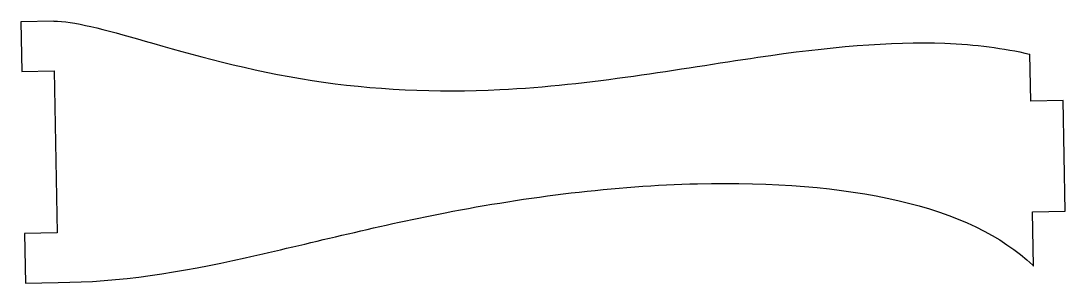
# Model space of a CAD drawing. Header units: millimetres. Extents: x -32.2 to 32.1, y -8.6 to 7.5.
import ezdxf

# ---------------------------------------------------------------- set-up
doc = ezdxf.new("R2010")
doc.units = ezdxf.units.MM
doc.layers.get('0').update_dxf_attribs({"linetype": 'CONTINUOUS'})

msp = doc.modelspace()

# ---------------------------------------------------------------- linework, layer by layer
for p, q in [((-30.123, 7.505), (-32.16, 7.47)), ((-32.16, 7.47), (-32.107, 4.42)), ((29.984, 2.598), (29.934, 5.48)), ((-32.107, 4.42), (-30.107, 4.455)), ((-30.107, 4.455), (-29.934, -5.493)), ((31.984, 2.633), (29.984, 2.598)), ((32.103, -4.165), (31.984, 2.633)), ((30.103, -4.2), (32.103, -4.165)), ((30.161, -7.53), (30.103, -4.2)), ((-29.934, -5.493), (-31.933, -5.528)), ((-31.933, -5.528), (-31.88, -8.578)), ((-31.88, -8.578), (-29.856, -8.542))]:
    msp.add_line(p, q)
for points, knots in [([(-30.123, 7.505), (-30.123, 7.505), (-30.123, 7.505), (-30.123, 7.505), (-28.986, 7.524), (-27.058, 7.012), (-24.518, 6.288), (-21.672, 5.477), (-18.082, 4.462), (-14.228, 3.865), (-10.513, 3.289), (-6.562, 3.111), (-2.681, 3.305), (2.915, 3.585), (8.351, 4.582), (13.186, 5.29), (17.494, 5.921), (21.342, 6.286), (24.699, 6.152), (26.589, 6.076), (28.326, 5.854), (29.915, 5.485), (29.921, 5.483), (29.928, 5.482), (29.934, 5.48)], [0.0005533, 0.0005533, 0.0005533, 0.0005533, 0.0005559, 0.0005559, 0.0005559, 0.1449261, 0.1449261, 0.1449261, 0.3066423, 0.3066423, 0.3066423, 0.4624925, 0.4624925, 0.4624925, 0.6871994, 0.6871994, 0.6871994, 0.8873717, 0.8873717, 0.8873717, 1, 1, 1, 1.0004495, 1.0004495, 1.0004495, 1.0004495]), ([(-29.856, -8.542), (-26.107, -8.525), (-22.342, -7.913), (-18.368, -7.03), (-14.518, -6.175), (-10.426, -5.107), (-6.047, -4.257), (-0.998, -3.277), (4.419, -2.598), (9.476, -2.475), (14.09, -2.362), (18.346, -2.699), (21.8, -3.498), (25.436, -4.339), (28.213, -5.68), (30.118, -7.488), (30.132, -7.502), (30.147, -7.516), (30.161, -7.53)], [0, 0, 0, 0, 0.193162, 0.193162, 0.193162, 0.380251, 0.380251, 0.380251, 0.596, 0.596, 0.596, 0.792847, 0.792847, 0.792847, 1, 1, 1, 1.001564, 1.001564, 1.001564, 1.001564])]:
    msp.add_open_spline(points, degree=3, knots=knots)

doc.saveas('drawing.dxf')
